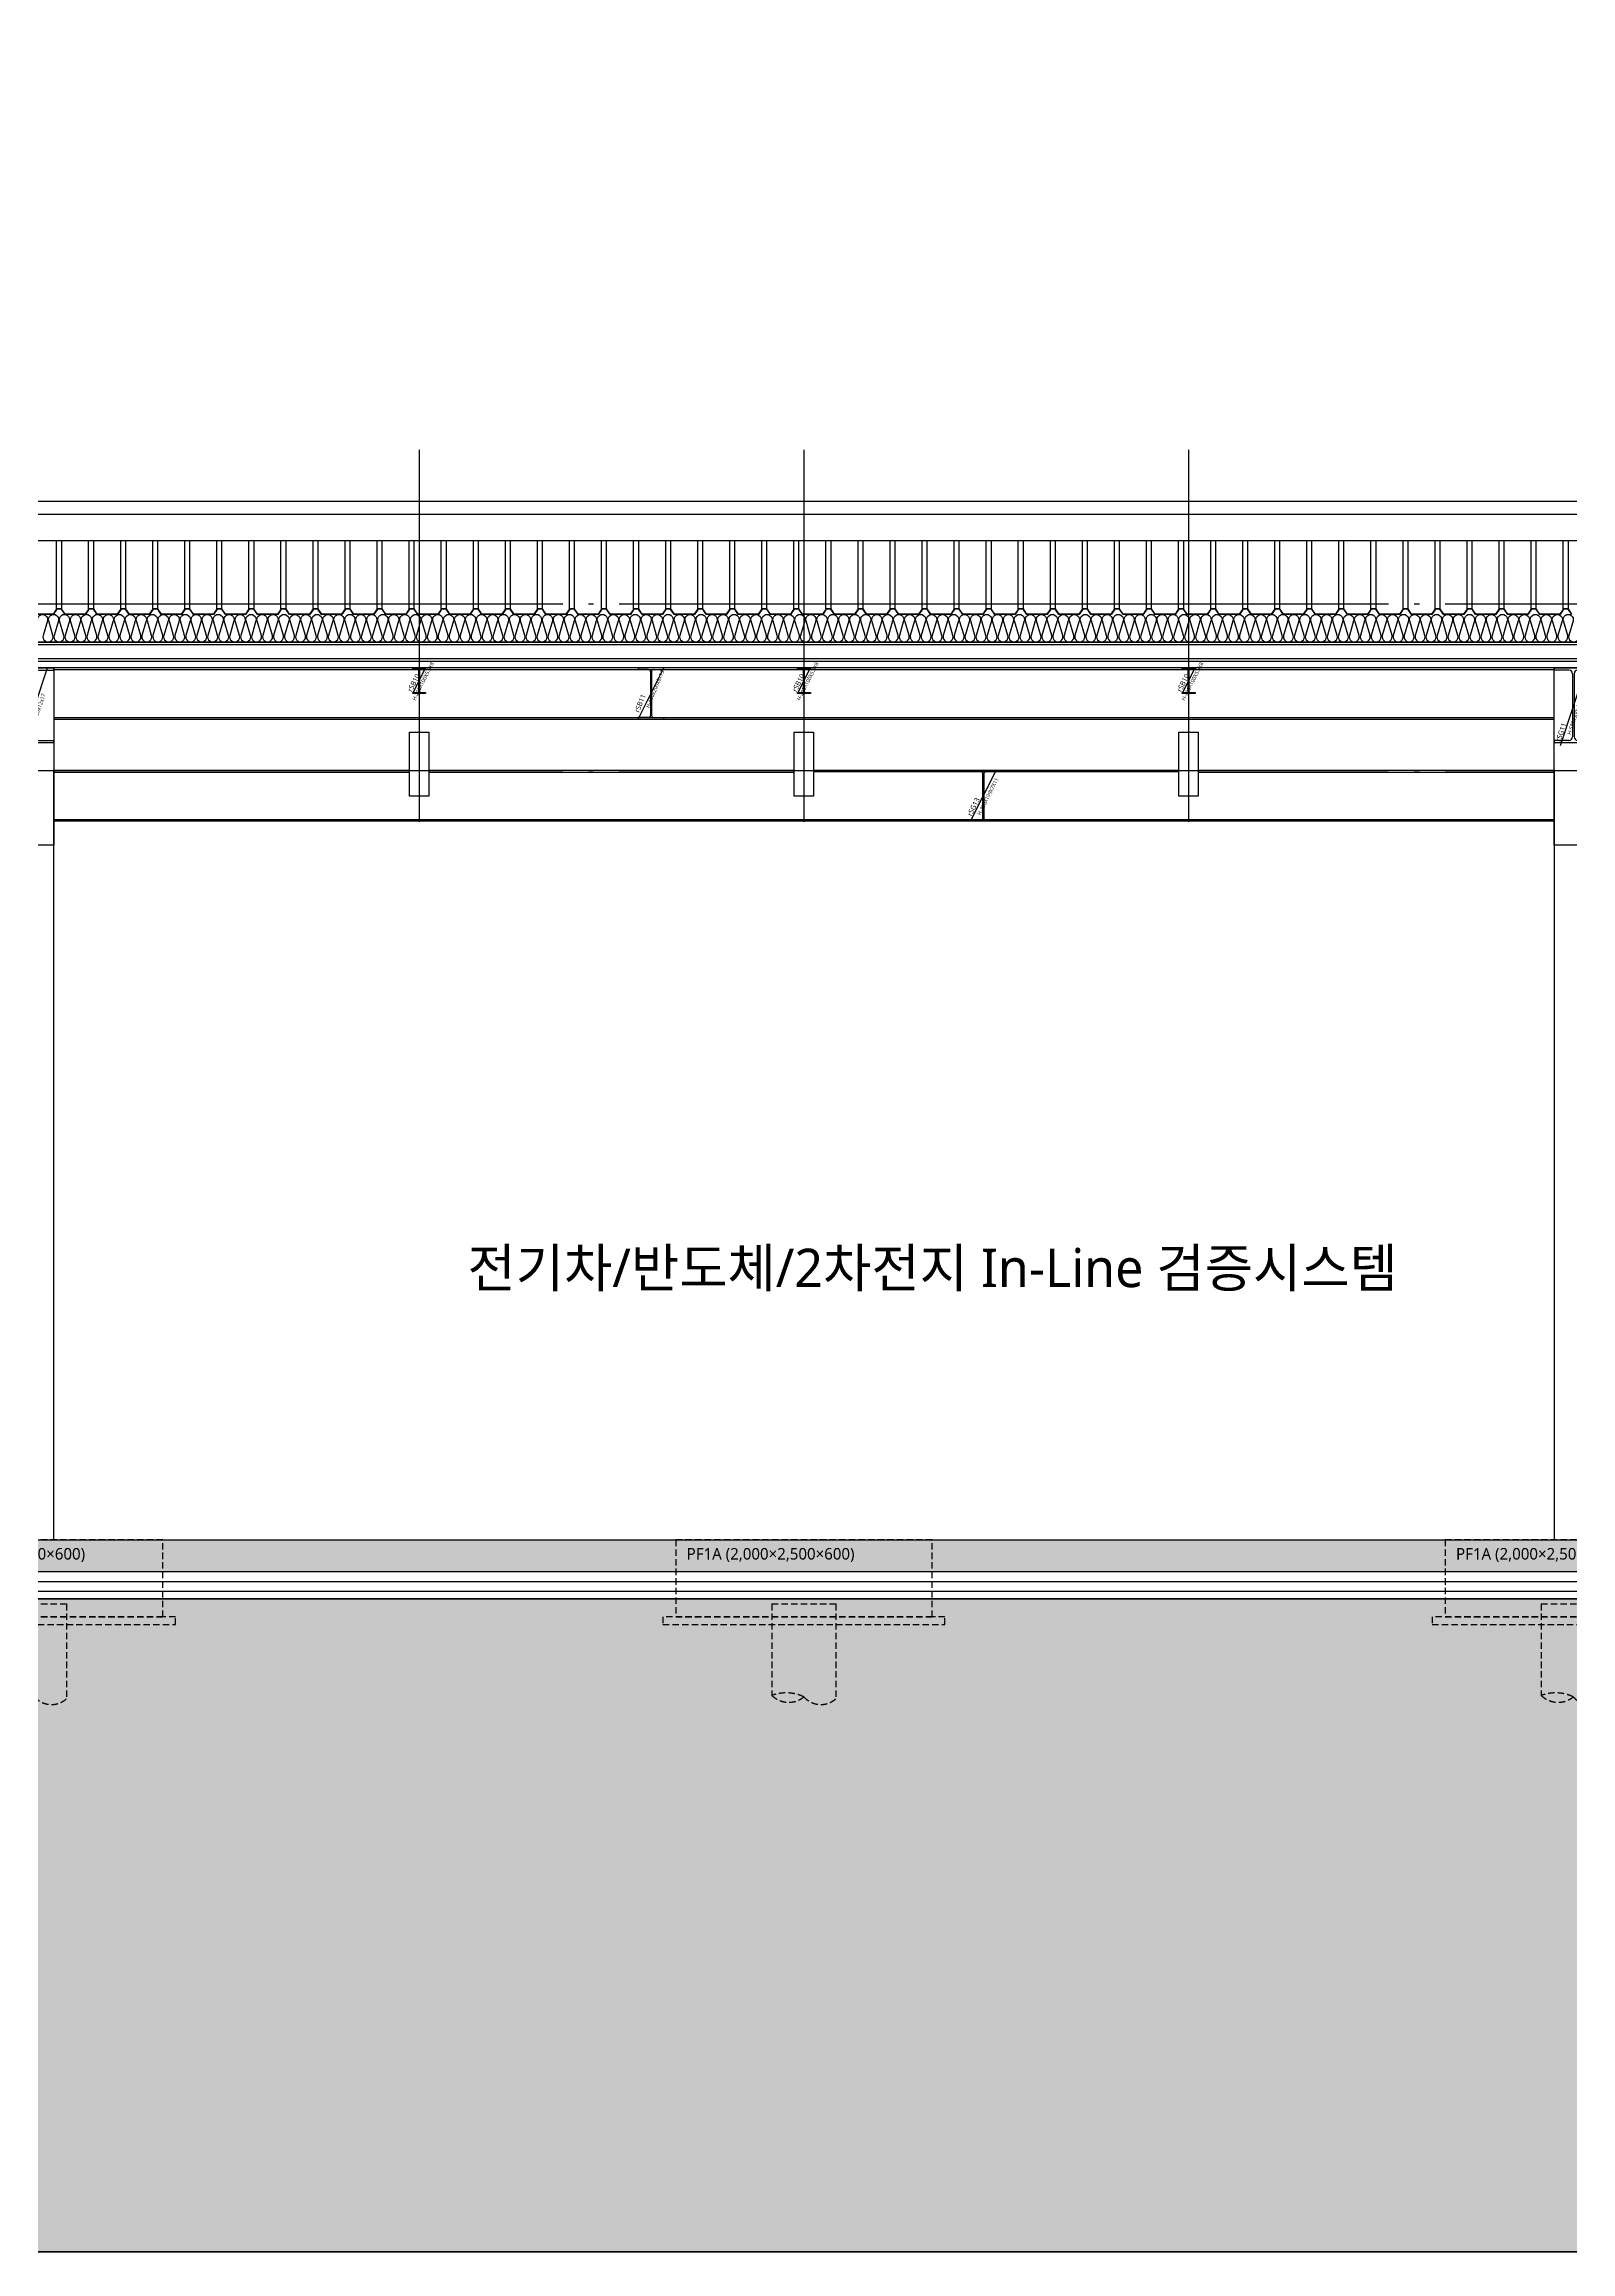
# Model space of a CAD drawing. Header units: millimetres. Extents: x 0 to 672800, y 0 to 118800.
# Drawn here: x 221525 to 233431, y 20890 to 38109 of the extents above; entities that cross this region are included whole.
import ezdxf
from ezdxf.enums import TextEntityAlignment as Align

# ---------------------------------------------------------------- set-up
doc = ezdxf.new("R2010")
doc.units = ezdxf.units.MM
doc.header["$LTSCALE"] = 200
for name, pattern in [('CEN-GAUN', [32.2, 30, -1, 0.2, -1]), ('CONTINOUS', [0]), ('HIDDEN', [0.375, 0.25, -0.125])]:
    doc.linetypes.add(name, pattern=pattern)
doc.layers.get('DEFPOINTS').update_dxf_attribs({"color": 137})
for name, color, linetype in [('0-S-col', 4, 'Continuous'), ('01단열재', 252, 'Continuous'), ('09GIRDER', 2, 'Continuous'), ('0파일', 251, 'HIDDEN'), ('5기초', 5, 'HIDDEN'), ('5기초버림콘크리트', 251, 'HIDDEN'), ('5버림콘크리트', 5, 'CONTINOUS'), ('7', 7, 'Continuous'), ('8', 8, 'Continuous'), ('A-CON', 2, 'Continuous'), ('CEN', 1, 'CEN-GAUN'), ('ELE-8', 8, 'Continuous'), ('ELE-STL', 252, 'Continuous'), ('HAT-254', 254, 'Continuous'), ('Insul', 252, 'Continuous'), ('LADDER-6', 6, 'Continuous'), ('PANEL', 6, 'Continuous'), ('S-253', 252, 'Continuous'), ('SEC-PANEL', 6, 'Continuous'), ('SOL-253', 253, 'Continuous')]:
    doc.layers.add(name, color=color, linetype=linetype)
doc.layers.add('Defpoint', color=125, linetype='Continuous', plot=False)
doc.layers.add('TXT-1', color=137, linetype='Continuous', plot=False)
doc.styles.add('스타일1', font='malgun.ttf')
doc.linetypes.add('INSUL50', pattern='A,0.00254,-2.54,[134,ltypeshp.shx,S=6.25,R=0,X=-2.54,Y=0],-19.92,[134,ltypeshp.shx,S=6.25,R=180,X=2.54,Y=0],-2.54', length=25.00254)

# ---------------------------------------------------------------- blocks, each defined once
blk = doc.blocks.new('pile(500)-section')
at = {"layer": '0파일'}
for p, q in [((-250, 0), (-250, -714)), ((-250, 0), (250, 0)), ((250, 0), (250, -739))]:
    blk.add_line(p, q, dxfattribs=at)
for points in [[(-250, -714, -0.201908), (0, -725, 0.417045), (250, -739)], [(-250, -714, 0.379922), (0, -725)]]:
    blk.add_lwpolyline(points, format="xyb", dxfattribs=at)
blk = doc.blocks.new('S-PF1A-S1')
at = {"layer": '5기초'}
blk.add_lwpolyline([(-1000, 0), (-1000, -600), (1000, -600), (1000, 0)], close=True, dxfattribs=at)
at = {"layer": '5기초버림콘크리트'}
blk.add_lwpolyline([(1000, -600), (-1100, -600), (-1100, -660), (1100, -660), (1100, -600), (1000, -600)], dxfattribs=at)
blk.add_blockref('pile(500)-section', (0, -500), dxfattribs=at)
at = {"layer": 'DEFPOINTS', "style": '스타일1'}
blk.add_text('PF1A (2,000×2,500×600)', height=90, dxfattribs=at).set_placement((-260, -109), align=Align.MIDDLE_CENTER)
blk = doc.blocks.new('STUD-A1')
at = {"layer": 'ELE-8'}
for p, q in [((4835, 150), (54635, 150)), ((4835, 0), (54635, 0))]:
    blk.add_line(p, q, dxfattribs=at)
at = {"layer": 'ELE-8', "color": 251}
for p, q in [((4835, 130), (54630, 130)), ((4835, 20), (54630, 20))]:
    blk.add_line(p, q, dxfattribs=at)
blk = doc.blocks.new('PANEL-ES')
at = {"layer": '8'}
for p, q in [((12000, 0), (12000, 529)), ((12039.6, 0), (12039.6, 529)), ((12250, 0), (12250, 529)), ((12289.6, 0), (12289.6, 529)), ((12500, 0), (12500, 529)), ((12539.6, 0), (12539.6, 529)), ((12750, 0), (12750, 529)), ((12789.6, 0), (12789.6, 529)), ((13000, 0), (13000, 529)), ((13039.6, 0), (13039.6, 529)), ((13250, 0), (13250, 529)), ((13289.6, 0), (13289.6, 529)), ((13500, 0), (13500, 529)), ((13539.6, 0), (13539.6, 529)), ((13750, 0), (13750, 529)), ((13789.6, 0), (13789.6, 529)), ((14000, 0), (14000, 529)), ((14039.6, 0), (14039.6, 529)), ((14250, 0), (14250, 529)), ((14289.6, 0), (14289.6, 529)), ((14500, 0), (14500, 529)), ((14539.6, 0), (14539.6, 529)), ((14750, 0), (14750, 529)), ((14789.6, 0), (14789.6, 529)), ((15000, 0), (15000, 529)), ((15039.6, 0), (15039.6, 529)), ((15250, 0), (15250, 529)), ((15289.6, 0), (15289.6, 529)), ((15500, 0), (15500, 529)), ((15539.6, 0), (15539.6, 529)), ((15750, 0), (15750, 529)), ((15789.6, 0), (15789.6, 529)), ((16000, 0), (16000, 529)), ((16039.6, 0), (16039.6, 529)), ((16250, 0), (16250, 529)), ((16289.6, 0), (16289.6, 529)), ((16500, 0), (16500, 529)), ((16539.6, 0), (16539.6, 529)), ((16750, 0), (16750, 529)), ((16789.6, 0), (16789.6, 529)), ((17000, 0), (17000, 529)), ((17039.6, 0), (17039.6, 529)), ((17250, 0), (17250, 529)), ((17289.6, 0), (17289.6, 529)), ((17500, 0), (17500, 529)), ((17539.6, 0), (17539.6, 529)), ((17750, 0), (17750, 529)), ((17789.6, 0), (17789.6, 529)), ((18000, 0), (18000, 529)), ((18039.6, 0), (18039.6, 529)), ((18250, 0), (18250, 529)), ((18289.6, 0), (18289.6, 529)), ((18500, 0), (18500, 529)), ((18539.6, 0), (18539.6, 529)), ((18750, 0), (18750, 529)), ((18789.6, 0), (18789.6, 529)), ((19000, 0), (19000, 529)), ((19039.6, 0), (19039.6, 529)), ((19250, 0), (19250, 529)), ((19289.6, 0), (19289.6, 529)), ((19500, 0), (19500, 529)), ((19539.6, 0), (19539.6, 529)), ((19750, 0), (19750, 529)), ((19789.6, 0), (19789.6, 529)), ((20000, 0), (20000, 529)), ((20039.6, 0), (20039.6, 529)), ((20250, 0), (20250, 529)), ((20289.6, 0), (20289.6, 529)), ((20500, 0), (20500, 529)), ((20539.6, 0), (20539.6, 529)), ((20750, 0), (20750, 529)), ((20789.6, 0), (20789.6, 529)), ((21000, 0), (21000, 529)), ((21039.6, 0), (21039.6, 529)), ((21250, 0), (21250, 529)), ((21289.6, 0), (21289.6, 529)), ((21500, 0), (21500, 529)), ((21539.6, 0), (21539.6, 529)), ((21750, 0), (21750, 529)), ((21789.6, 0), (21789.6, 529)), ((22000, 0), (22000, 529)), ((22039.6, 0), (22039.6, 529)), ((22250, 0), (22250, 529)), ((22289.6, 0), (22289.6, 529)), ((22500, 0), (22500, 529)), ((22539.6, 0), (22539.6, 529)), ((22750, 0), (22750, 529)), ((22789.6, 0), (22789.6, 529)), ((23000, 0), (23000, 529)), ((23039.6, 0), (23039.6, 529)), ((23250, 0), (23250, 529)), ((23289.6, 0), (23289.6, 529)), ((23500, 0), (23500, 529)), ((23539.6, 0), (23539.6, 529)), ((23750, 0), (23750, 529)), ((23789.6, 0), (23789.6, 529))]:
    blk.add_line(p, q, dxfattribs=at)
blk = doc.blocks.new('sefa ws')
at = {"layer": 'Insul'}
blk.add_lwpolyline([(33537, 45114, -1.337394), (33613, 45114), (33580, 45001, 1.337394), (33656, 45001), (33623, 45114, -1.337394), (33699, 45114), (33665, 45001, 1.337394), (33741, 45001), (33708, 45114, -1.337394), (33784, 45114), (33751, 45001, 1.337394), (33827, 45001), (33794, 45114, -1.337394), (33870, 45114), (33837, 45001, 1.337394), (33913, 45001), (33879, 45114, -1.337394), (33955, 45114), (33922, 45001, 1.337394), (33998, 45001), (33965, 45114, -1.337394), (34041, 45114), (34008, 45001, 1.337394), (34084, 45001), (34051, 45114, -1.337394), (34127, 45114), (34093, 45001, 1.337394), (34169, 45001), (34136, 45114, -1.337394), (34212, 45114), (34179, 45001, 1.337394), (34255, 45001), (34222, 45114, -1.337394), (34298, 45114), (34265, 45001, 1.337394), (34341, 45001), (34307, 45114, -1.337394), (34383, 45114), (34350, 45001, 1.337394), (34426, 45001), (34393, 45114, -1.337394), (34469, 45114), (34436, 45001, 1.337394), (34512, 45001), (34479, 45114, -1.337394), (34555, 45114), (34521, 45001, 1.337394), (34597, 45001), (34564, 45114, -1.337394), (34640, 45114), (34607, 45001, 1.337394), (34683, 45001), (34650, 45114, -1.337394), (34726, 45114), (34693, 45001, 1.337394), (34769, 45001), (34735, 45114, -1.337394), (34811, 45114), (34778, 45001, 1.337394), (34854, 45001), (34821, 45114, -1.337394), (34897, 45114), (34864, 45001, 1.337394), (34940, 45001), (34907, 45114, -1.337394), (34983, 45114), (34949, 45001, 1.337394), (35025, 45001), (34992, 45114, -1.337394), (35068, 45114), (35035, 45001, 1.337394), (35111, 45001), (35078, 45114, -1.337394), (35154, 45114), (35121, 45001, 1.337394), (35197, 45001), (35163, 45114, -1.337394), (35239, 45114), (35206, 45001, 1.337394), (35282, 45001), (35249, 45114, -1.337394), (35325, 45114), (35292, 45001, 1.337394), (35368, 45001), (35335, 45114, -1.337394), (35411, 45114), (35377, 45001, 1.337394), (35453, 45001), (35420, 45114, -1.337394), (35496, 45114), (35463, 45001, 1.337394), (35539, 45001), (35506, 45114, -1.337394), (35582, 45114), (35549, 45001, 1.337394), (35625, 45001), (35591, 45114, -1.337394), (35667, 45114), (35634, 45001, 1.337394), (35710, 45001), (35677, 45114, -1.337394), (35753, 45114), (35720, 45001, 1.337394), (35796, 45001), (35763, 45114, -1.337394), (35839, 45114), (35805, 45001, 1.337394), (35881, 45001), (35848, 45114, -1.337394), (35924, 45114), (35891, 45001, 1.337394), (35967, 45001), (35934, 45114, -1.337394), (36010, 45114), (35977, 45001, 1.337394), (36053, 45001), (36019, 45114, -1.337394), (36095, 45114), (36062, 45001, 1.337394), (36138, 45001), (36105, 45114, -1.337394), (36181, 45114), (36148, 45001, 1.337394), (36224, 45001), (36191, 45114, -1.337394), (36267, 45114), (36233, 45001, 1.337394), (36309, 45001), (36276, 45114, -1.337394), (36352, 45114), (36319, 45001, 1.337394), (36395, 45001), (36362, 45114, -1.337394), (36438, 45114), (36405, 45001, 1.337394), (36481, 45001), (36447, 45114, -1.337394), (36523, 45114), (36490, 45001, 1.337394), (36566, 45001), (36533, 45114, -1.337394), (36609, 45114), (36576, 45001, 1.337394), (36652, 45001), (36619, 45114, -1.337394), (36695, 45114), (36661, 45001, 1.337394), (36737, 45001), (36704, 45114, -1.337394), (36780, 45114), (36747, 45001, 1.337394), (36823, 45001), (36790, 45114, -1.337394), (36866, 45114), (36833, 45001, 1.337394), (36909, 45001), (36875, 45114, -1.337394), (36951, 45114), (36918, 45001, 1.337394), (36994, 45001), (36961, 45114, -1.337394), (37037, 45114), (37004, 45001, 1.337394), (37080, 45001), (37047, 45114, -1.337394), (37123, 45114), (37089, 45001, 1.337394), (37165, 45001), (37132, 45114, -1.337394), (37208, 45114), (37175, 45001, 1.337394), (37251, 45001), (37218, 45114, -1.337394), (37294, 45114), (37261, 45001, 1.337394), (37337, 45001), (37303, 45114, -1.337394), (37379, 45114), (37346, 45001, 1.337394), (37422, 45001), (37389, 45114, -1.337394), (37465, 45114), (37432, 45001, 1.337394), (37508, 45001), (37475, 45114, -1.337394), (37551, 45114), (37517, 45001, 1.337394), (37593, 45001), (37560, 45114, -1.337394), (37636, 45114), (37603, 45001, 1.337394), (37679, 45001), (37646, 45114, -1.337394), (37722, 45114), (37689, 45001, 1.337394), (37765, 45001), (37731, 45114, -1.337394), (37807, 45114), (37774, 45001, 1.337394), (37850, 45001), (37817, 45114, -1.337394), (37893, 45114), (37860, 45001, 1.337394), (37936, 45001), (37903, 45114, -1.337394), (37979, 45114), (37945, 45001, 1.337394), (38021, 45001), (37988, 45114, -1.337394), (38064, 45114), (38031, 45001, 1.337394), (38107, 45001), (38074, 45114, -1.337394), (38150, 45114), (38117, 45001, 1.337394), (38193, 45001), (38159, 45114, -1.337394), (38235, 45114), (38202, 45001, 1.337394), (38278, 45001), (38245, 45114, -1.337394), (38321, 45114), (38288, 45001, 1.337394), (38364, 45001), (38331, 45114, -1.337394), (38407, 45114), (38373, 45001, 1.337394), (38449, 45001), (38416, 45114, -1.337394), (38492, 45114), (38459, 45001, 1.337394), (38535, 45001), (38502, 45114, -1.337394), (38578, 45114), (38545, 45001, 1.337394), (38621, 45001), (38587, 45114, -1.337394), (38663, 45114), (38630, 45001, 1.337394), (38706, 45001), (38673, 45114, -1.337394), (38749, 45114), (38716, 45001, 1.337394), (38792, 45001), (38759, 45114, -1.337394), (38835, 45114), (38801, 45001, 1.337394), (38877, 45001), (38844, 45114, -1.337394), (38920, 45114), (38887, 45001, 1.337394), (38963, 45001), (38930, 45114, -1.337394), (39006, 45114), (38973, 45001, 1.337394), (39049, 45001), (39015, 45114, -1.337394), (39091, 45114), (39058, 45001, 1.337394), (39134, 45001), (39101, 45114, -1.337394), (39177, 45114), (39144, 45001, 1.337394), (39220, 45001), (39187, 45114, -1.337394), (39263, 45114), (39229, 45001, 1.337394), (39305, 45001), (39272, 45114, -1.337394), (39348, 45114), (39315, 45001, 1.337394), (39391, 45001), (39358, 45114, -1.337394), (39434, 45114), (39401, 45001, 1.337394), (39477, 45001), (39443, 45114, -1.337394), (39519, 45114), (39486, 45001, 1.337394), (39562, 45001), (39529, 45114, -1.337394), (39605, 45114), (39572, 45001, 1.337394), (39648, 45001), (39615, 45114, -1.337394), (39691, 45114), (39657, 45001, 1.337394), (39733, 45001), (39700, 45114, -1.337394), (39776, 45114), (39743, 45001, 1.337394), (39819, 45001), (39786, 45114, -1.337394), (39862, 45114), (39829, 45001, 1.337394), (39905, 45001), (39871, 45114, -1.337394), (39947, 45114), (39914, 45001, 1.337394), (39990, 45001), (39957, 45114, -1.337394), (40033, 45114), (40000, 45001, 1.337394), (40076, 45001), (40043, 45114, -1.337394), (40119, 45114), (40085, 45001, 1.337394), (40161, 45001), (40128, 45114, -1.337394), (40204, 45114), (40171, 45001, 1.337394), (40247, 45001), (40214, 45114, -1.337394), (40290, 45114), (40257, 45001, 1.337394), (40333, 45001), (40299, 45114, -1.337394), (40375, 45114), (40342, 45001, 1.337394), (40418, 45001), (40385, 45114, -1.337394), (40461, 45114), (40428, 45001, 1.337394), (40504, 45001), (40471, 45114, -1.337394), (40547, 45114), (40513, 45001, 1.337394), (40589, 45001), (40556, 45114, -1.337394), (40632, 45114), (40599, 45001, 1.337394), (40675, 45001), (40642, 45114, -1.337394), (40718, 45114), (40685, 45001, 1.337394), (40761, 45001), (40727, 45114, -1.337394), (40803, 45114), (40770, 45001, 1.337394), (40846, 45001), (40813, 45114, -1.337394), (40889, 45114), (40856, 45001, 1.337394), (40932, 45001), (40899, 45114, -1.337394), (40975, 45114), (40941, 45001, 1.337394), (41017, 45001), (40984, 45114, -1.337394), (41060, 45114), (41027, 45001, 1.337394), (41103, 45001), (41070, 45114, -1.337394), (41146, 45114), (41113, 45001, 1.337394), (41189, 45001), (41155, 45114, -1.337394), (41231, 45114), (41198, 45001, 1.337394), (41274, 45001), (41241, 45114, -1.337394), (41317, 45114), (41284, 45001, 1.337394), (41360, 45001), (41327, 45114, -1.337394), (41403, 45114), (41369, 45001, 1.337394), (41445, 45001), (41412, 45114, -1.337394), (41488, 45114), (41455, 45001, 1.337394), (41531, 45001), (41498, 45114, -1.337394), (41574, 45114), (41541, 45001, 1.337394), (41617, 45001), (41583, 45114, -1.337394), (41659, 45114), (41626, 45001, 1.337394), (41702, 45001), (41669, 45114, -1.337394), (41745, 45114), (41712, 45001, 1.337394), (41788, 45001), (41755, 45114, -1.337394), (41831, 45114), (41797, 45001, 1.337394), (41873, 45001), (41840, 45114, -1.337394), (41916, 45114), (41883, 45001, 1.337394), (41959, 45001), (41926, 45114, -1.337394), (42002, 45114), (41969, 45001, 1.337394), (42045, 45001), (42011, 45114, -1.337394), (42087, 45114), (42054, 45001, 1.337394), (42130, 45001), (42097, 45114, -1.337394), (42173, 45114), (42140, 45001, 1.337394), (42216, 45001), (42183, 45114, -1.337394), (42259, 45114), (42225, 45001, 1.337394), (42301, 45001), (42268, 45114, -1.337394), (42344, 45114), (42311, 45001, 1.337394), (42387, 45001), (42354, 45114, -1.337394), (42430, 45114), (42397, 45001, 1.337394), (42473, 45001), (42439, 45114, -1.337394), (42515, 45114), (42482, 45001, 1.337394), (42558, 45001), (42525, 45114, -1.337394), (42601, 45114), (42568, 45001, 1.337394), (42644, 45001), (42611, 45114, -1.337394), (42687, 45114), (42653, 45001, 1.337394), (42729, 45001), (42696, 45114, -1.337394), (42772, 45114), (42739, 45001, 1.337394), (42815, 45001), (42782, 45114, -1.337394), (42858, 45114), (42825, 45001, 1.337394), (42901, 45001), (42867, 45114, -1.337394), (42943, 45114), (42910, 45001, 1.337394), (42986, 45001), (42953, 45114, -1.337394), (43029, 45114), (42996, 45001, 1.337394), (43072, 45001), (43039, 45114, -1.337394), (43115, 45114), (43081, 45001, 1.337394), (43157, 45001), (43124, 45114, -1.337394), (43200, 45114), (43167, 45001, 1.337394), (43243, 45001), (43210, 45114, -1.337394), (43286, 45114), (43253, 45001, 1.337394), (43329, 45001), (43295, 45114, -1.337394), (43371, 45114), (43338, 45001, 1.337394), (43414, 45001), (43381, 45114, -1.337394), (43457, 45114), (43424, 45001, 1.337394), (43500, 45001), (43467, 45114, -1.337394), (43543, 45114), (43509, 45001, 1.337394), (43585, 45001), (43552, 45114, -1.337394), (43628, 45114), (43595, 45001, 1.337394), (43671, 45001), (43638, 45114, -1.337394), (43714, 45114), (43681, 45001, 1.337394), (43757, 45001), (43723, 45114, -1.337394), (43799, 45114), (43766, 45001, 1.337394), (43842, 45001), (43809, 45114, -1.337394), (43885, 45114), (43852, 45001, 1.337394), (43928, 45001), (43895, 45114, -1.337394), (43971, 45114), (43937, 45001, 1.337394), (44013, 45001), (43980, 45114, -1.337394), (44056, 45114), (44023, 45001, 1.337394), (44099, 45001), (44066, 45114, -1.337394), (44142, 45114), (44109, 45001, 1.337394), (44185, 45001), (44151, 45114, -1.337394), (44227, 45114), (44194, 45001, 1.337394), (44270, 45001), (44237, 45114, -1.337394), (44313, 45114), (44280, 45001, 1.337394), (44356, 45001), (44323, 45114, -1.337394), (44399, 45114), (44365, 45001, 1.337394), (44441, 45001), (44408, 45114, -1.337394), (44484, 45114), (44451, 45001, 1.337394), (44527, 45001), (44494, 45114, -1.337394), (44570, 45114), (44537, 45001, 1.337394), (44613, 45001), (44579, 45114, -1.337394), (44655, 45114), (44622, 45001, 1.337394), (44698, 45001), (44665, 45114, -1.337394), (44741, 45114), (44708, 45001, 1.337394), (44784, 45001), (44751, 45114, -1.337394), (44827, 45114), (44793, 45001, 1.337394), (44869, 45001), (44836, 45114, -1.337394), (44912, 45114), (44879, 45001, 1.337394), (44955, 45001), (44922, 45114, -1.337394), (44998, 45114), (44965, 45001, 1.337394), (45041, 45001), (45007, 45114, -1.337394), (45083, 45114), (45050, 45001, 1.337394), (45126, 45001), (45093, 45114, -1.337394), (45169, 45114), (45136, 45001, 1.337394), (45212, 45001), (45179, 45114, -1.337394), (45255, 45114), (45221, 45001, 1.337394), (45297, 45001), (45264, 45114, -1.337394), (45340, 45114), (45307, 45001, 1.337394), (45383, 45001), (45350, 45114, -1.337394), (45426, 45114), (45393, 45001, 1.337394), (45469, 45001), (45435, 45114, -1.337394), (45511, 45114), (45478, 45001, 1.337394), (45554, 45001)], format="xyb", dxfattribs=at)
at = {"layer": 'SEC-PANEL'}
for p, q in [((21562, 44950), (71213, 44950)), ((21562, 44947), (71213, 44947))]:
    blk.add_line(p, q, dxfattribs=at)
for points in [[(38752, 45167), (38724, 45208), (38685, 45208), (38657, 45167), (38502, 45167), (38474, 45208), (38435, 45208), (38407, 45167), (38252, 45167), (38224, 45208), (38185, 45208), (38157, 45167), (38002, 45167), (37974, 45208), (37935, 45208), (37907, 45167), (37752, 45167), (37724, 45208), (37685, 45208), (37657, 45167), (37502, 45167), (37474, 45208), (37435, 45208), (37407, 45167), (37252, 45167), (37224, 45208), (37185, 45208), (37157, 45167), (37002, 45167), (36974, 45208), (36935, 45208), (36907, 45167), (36752, 45167), (36724, 45208), (36685, 45208), (36657, 45167), (36502, 45167), (36474, 45208), (36435, 45208), (36407, 45167), (36252, 45167), (36224, 45208), (36185, 45208), (36157, 45167), (36002, 45167), (35974, 45208), (35935, 45208), (35907, 45167), (35752, 45167), (35724, 45208), (35685, 45208), (35657, 45167), (35502, 45167), (35474, 45208), (35435, 45208), (35407, 45167), (35252, 45167), (35224, 45208), (35185, 45208), (35157, 45167), (35002, 45167), (34974, 45208), (34935, 45208), (34907, 45167), (34752, 45167), (34724, 45208), (34685, 45208), (34657, 45167), (34502, 45167), (34474, 45208), (34435, 45208), (34407, 45167), (34252, 45167), (34224, 45208), (34185, 45208), (34157, 45167), (34002, 45167), (33974, 45208), (33935, 45208), (33907, 45167), (33752, 45167), (33724, 45208), (33685, 45208), (33657, 45167), (33502, 45167)], [(35749, 45167), (35751, 45164), (35723, 45205), (35687, 45205), (35659, 45164), (35501, 45164), (35473, 45205), (35437, 45205), (35409, 45164), (35251, 45164), (35223, 45205), (35187, 45205), (35159, 45164), (35001, 45164), (34973, 45205), (34937, 45205), (34909, 45164), (34751, 45164), (34723, 45205), (34687, 45205), (34659, 45164), (34501, 45164), (34473, 45205), (34437, 45205), (34409, 45164), (34251, 45164), (34223, 45205), (34187, 45205), (34159, 45164), (34001, 45164), (33973, 45205), (33937, 45205), (33909, 45164), (33751, 45164), (33723, 45205), (33687, 45205), (33659, 45164), (33501, 45164)], [(38749, 45167), (38751, 45164), (38723, 45205), (38687, 45205), (38659, 45164), (38501, 45164), (38473, 45205), (38437, 45205), (38409, 45164), (38251, 45164), (38223, 45205), (38187, 45205), (38159, 45164), (38001, 45164), (37973, 45205), (37937, 45205), (37909, 45164), (37751, 45164), (37723, 45205), (37687, 45205), (37659, 45164), (37501, 45164), (37473, 45205), (37437, 45205), (37409, 45164), (37251, 45164), (37223, 45205), (37187, 45205), (37159, 45164), (37001, 45164), (36973, 45205), (36937, 45205), (36909, 45164), (36751, 45164), (36723, 45205), (36687, 45205), (36659, 45164), (36501, 45164), (36473, 45205), (36437, 45205), (36409, 45164), (36251, 45164), (36223, 45205), (36187, 45205), (36159, 45164), (36001, 45164), (35973, 45205), (35937, 45205), (35909, 45164), (35751, 45164)], [(45502, 45167), (45474, 45208), (45435, 45208), (45407, 45167), (45252, 45167), (45224, 45208), (45185, 45208), (45157, 45167), (45002, 45167), (44974, 45208), (44935, 45208), (44907, 45167), (44752, 45167), (44724, 45208), (44685, 45208), (44657, 45167), (44502, 45167), (44474, 45208), (44435, 45208), (44407, 45167), (44252, 45167), (44224, 45208), (44185, 45208), (44157, 45167), (44002, 45167), (43974, 45208), (43935, 45208), (43907, 45167), (43752, 45167), (43724, 45208), (43685, 45208), (43657, 45167), (43502, 45167), (43474, 45208), (43435, 45208), (43407, 45167), (43252, 45167), (43224, 45208), (43185, 45208), (43157, 45167), (43002, 45167), (42974, 45208), (42935, 45208), (42907, 45167), (42752, 45167), (42724, 45208), (42685, 45208), (42657, 45167), (42502, 45167), (42474, 45208), (42435, 45208), (42407, 45167), (42252, 45167), (42224, 45208), (42185, 45208), (42157, 45167), (42002, 45167), (41974, 45208), (41935, 45208), (41907, 45167), (41752, 45167), (41724, 45208), (41685, 45208), (41657, 45167), (41502, 45167), (41474, 45208), (41435, 45208), (41407, 45167), (41252, 45167), (41224, 45208), (41185, 45208), (41157, 45167), (41002, 45167), (40974, 45208), (40935, 45208), (40907, 45167), (40752, 45167), (40724, 45208), (40685, 45208), (40657, 45167), (40502, 45167), (40474, 45208), (40435, 45208), (40407, 45167), (40252, 45167), (40224, 45208), (40185, 45208), (40157, 45167), (40002, 45167), (39974, 45208), (39935, 45208), (39907, 45167), (39752, 45167), (39724, 45208), (39685, 45208), (39657, 45167), (39502, 45167), (39474, 45208), (39435, 45208), (39407, 45167), (39252, 45167), (39224, 45208), (39185, 45208), (39157, 45167), (39002, 45167), (38974, 45208), (38935, 45208), (38907, 45167), (38752, 45167)], [(45501, 45164), (45473, 45205), (45437, 45205), (45409, 45164), (45251, 45164), (45223, 45205), (45187, 45205), (45159, 45164), (45001, 45164), (44973, 45205), (44937, 45205), (44909, 45164), (44751, 45164), (44723, 45205), (44687, 45205), (44659, 45164), (44501, 45164), (44473, 45205), (44437, 45205), (44409, 45164), (44251, 45164), (44223, 45205), (44187, 45205), (44159, 45164), (44001, 45164), (43973, 45205), (43937, 45205), (43909, 45164), (43751, 45164), (43723, 45205), (43687, 45205), (43659, 45164), (43501, 45164), (43473, 45205), (43437, 45205), (43409, 45164), (43251, 45164), (43223, 45205), (43187, 45205), (43159, 45164), (43001, 45164), (42973, 45205), (42937, 45205), (42909, 45164), (42751, 45164), (42723, 45205), (42687, 45205), (42659, 45164), (42501, 45164), (42473, 45205), (42437, 45205), (42409, 45164), (42251, 45164), (42223, 45205), (42187, 45205), (42159, 45164), (42001, 45164), (41973, 45205), (41937, 45205), (41909, 45164), (41751, 45164), (41723, 45205), (41687, 45205), (41659, 45164), (41501, 45164), (41473, 45205), (41437, 45205), (41409, 45164), (41251, 45164), (41223, 45205), (41187, 45205), (41159, 45164), (41001, 45164), (40973, 45205), (40937, 45205), (40909, 45164), (40751, 45164), (40723, 45205), (40687, 45205), (40659, 45164), (40501, 45164), (40473, 45205), (40437, 45205), (40409, 45164), (40251, 45164), (40223, 45205), (40187, 45205), (40159, 45164), (40001, 45164), (39973, 45205), (39937, 45205), (39909, 45164), (39751, 45164), (39723, 45205), (39687, 45205), (39659, 45164), (39501, 45164), (39473, 45205), (39437, 45205), (39409, 45164), (39251, 45164), (39223, 45205), (39187, 45205), (39159, 45164), (39001, 45164), (38973, 45205), (38937, 45205), (38909, 45164), (38752, 45164)]]:
    blk.add_lwpolyline(points, dxfattribs=at)
blk = doc.blocks.new('SG-rSB10')
at = {"layer": '09GIRDER'}
blk.add_lwpolyline([(-50, -200), (-50, -192), (-14, -192, 0.414214), (-3, -181), (-3, -19, 0.414214), (-14, -8), (-50, -8), (-50, 0), (50, 0), (50, -8), (14, -8, 0.414214), (3, -19), (3, -181, 0.414214), (14, -192), (50, -192), (50, -200)], format="xyb", close=True, dxfattribs=at)
at = {"layer": 'DEFPOINTS'}
blk.add_line((-50, -200), (50, 0), dxfattribs=at)
at = {"layer": 'DEFPOINTS', "style": '스타일1'}
for s, height, p in [('H-200X100X5.5X8', 30, (30, -104)), ('rSB10', 40, (-43, -116, 0))]:
    blk.add_text(s, height=height, rotation=63.4349, dxfattribs=at).set_placement(p, align=Align.MIDDLE_CENTER)
blk = doc.blocks.new('*U479')
for p, q in [((116, 565), (0, 565)), ((144, 537), (144, 45)), ((156, 537), (156, 45)), ((184, 565), (300, 565)), ((116, 17), (0, 17)), ((184, 17), (300, 17))]:
    blk.add_line(p, q)
for points in [[(300, 565), (300, 582), (0, 582), (0, 565)], [(0, 17), (0, 0), (300, 0), (300, 17)]]:
    blk.add_lwpolyline(points)
for centre, start, end in [((116, 537), 0, 90), ((184, 537), 90, 180), ((116, 45), 270, 0), ((184, 45), 180, 270)]:
    blk.add_arc(centre, 28, start, end)
blk = doc.blocks.new('SG-rSG11')
at = {"layer": 'DEFPOINTS'}
blk.add_line((-100, -606), (100, 0), dxfattribs=at)
at = {"layer": '09GIRDER'}
blk.add_blockref('*U479', (-150, -582), dxfattribs=at)
at = {"layer": 'DEFPOINTS', "style": '스타일1'}
for s, height, p in [('H-582x300x12x17', 30, (19, -360)), ('rSG11', 40, (-95, -501, 0))]:
    blk.add_text(s, height=height, rotation=71.6502, dxfattribs=at).set_placement(p, align=Align.MIDDLE_CENTER)
blk = doc.blocks.new('*U463')
for p, q in [((80, 387), (0, 387)), ((96, 371), (96, 29)), ((104, 371), (104, 29)), ((120, 387), (200, 387)), ((80, 13), (0, 13)), ((120, 13), (200, 13))]:
    blk.add_line(p, q)
for points in [[(200, 387), (200, 400), (0, 400), (0, 387)], [(0, 13), (0, 0), (200, 0), (200, 13)]]:
    blk.add_lwpolyline(points)
for centre, start, end in [((80, 371), 0, 90), ((120, 371), 90, 180), ((80, 29), 270, 0), ((120, 29), 180, 270)]:
    blk.add_arc(centre, 16, start, end)

msp = doc.modelspace()

# ---------------------------------------------------------------- hatches: boundary and pattern name
at = {"layer": 'HAT-254'}
h = msp.add_hatch(color=256, dxfattribs=at)
h.dxf.hatch_style = 1
h.paths.add_polyline_path([(268400, 23443.6), (268400, 23943.6), (267875, 23943.6), (267875, 26193.6), (280350, 26193.6), (280350, 25743.6), (280750, 25743.6), (280750, 26193.6), (280885, 26193.6), (280885, 26443.6), (265980, 26443.6), (265980, 26543.6), (265880, 26543.6), (265880, 26343.6), (259250, 26343.6), (259250, 26543.6), (259150, 26543.6), (259150, 26443.6), (209150, 26443.6), (209150, 26043.6), (209150, 25743.6), (209550, 25743.6), (209550, 26193.6), (258850, 26193.6), (258950, 26093.6), (263425, 26093.6), (263425, 23943.6), (262900, 23943.6), (262900, 23443.6)])
h.paths.add_polyline_path([(263675, 23943.6), (263675, 26093.6), (267625, 26093.6), (267625, 23943.6)], flags=16)
at = {"layer": 'SOL-253'}
h = msp.add_hatch(color=256, dxfattribs=at)
h.dxf.hatch_style = 1
h.paths.add_polyline_path([(208850, 26243.6), (208850, 26093.6), (209150, 26093.6), (209150, 25593.6), (209050, 25593.6), (209050, 25533.6), (209800, 25533.6), (209800, 25593.6), (209700, 25593.6), (209700, 25983.6), (258763, 25983.6), (258863, 25883.6), (263425, 25883.6), (263425, 23943.6), (262900, 23943.6), (262900, 23443.6), (262800, 23443.6), (262800, 23383.6), (268500, 23383.6), (268500, 23443.6), (268400, 23443.6), (268400, 23943.6), (267875, 23943.6), (267875, 25983.6), (280200, 25983.6), (280200, 25593.6), (280100, 25593.6), (280100, 25533.6), (281000, 25533.6), (281000, 25593.6), (280900, 25593.6), (280900, 25893.6), (282535, 25893.6), (282535, 24943.6), (281984.3, 24943.6), (281985, 24443.6), (281885, 24443.6), (281885, 24383.6), (283385, 24383.6), (283385, 24443.6), (283285, 24443.6), (283285, 24943.6), (282735, 24943.6), (282735, 25643.6), (284435, 25643.6), (284435, 24943.6), (283885, 24943.6), (283885, 24443.6), (283785, 24443.6), (283785, 24383.6), (285285, 24383.6), (285285, 24443.6), (285185, 24443.6), (285185, 24943.6), (285185, 24943.6), (285085, 24943.6), (284635, 24943.6), (284635, 25243.6), (284635, 25643.6), (284685, 25643.6), (284685, 25743.6), (291450, 25743.6), (291450, 20890.3), (198450, 20890.3), (198450, 26243.6)])

# ---------------------------------------------------------------- linework, layer by layer
at = {"layer": '0-S-col', "color": 8}
for points in [[(221300, 32443.6), (221300, 32443.6), (221300, 26443.6), (221600, 26443.6), (221600, 32443.6), (221600, 32443.6)], [(233300, 32443.6), (233300, 32443.6), (233300, 26443.6), (233600, 26443.6), (233600, 32443.6), (233600, 32443.6)]]:
    msp.add_lwpolyline(points, dxfattribs=at)
at = {"layer": '01단열재', "linetype": 'INSUL50', "ltscale": 0.015}
msp.add_lwpolyline([(209550, 26118.6), (258818.9, 26118.6), (258918.9, 26018.6), (263425, 26018.6)], dxfattribs=at)
at = {"layer": '5버림콘크리트'}
for points in [[(209700, 26043.6), (258787.9, 26043.6), (258887.9, 25943.6), (263425, 25943.6)], [(263425, 25883.6), (258863, 25883.6), (258763, 25983.6), (209700, 25983.6), (209700, 26043.6)]]:
    msp.add_lwpolyline(points, dxfattribs=at)
at = {"layer": '7'}
msp.add_line((259015, 34233.6), (209550, 34233.6), dxfattribs=at)
at = {"layer": '8'}
for p, q in [((208985, 34543.6), (259085, 34543.6)), ((209595, 34443.6), (259023, 34443.6))]:
    msp.add_line(p, q, dxfattribs=at)
at = {"layer": 'A-CON'}
msp.add_lwpolyline([(258850, 26193.6), (209550, 26193.6), (209550, 25743.6), (209150, 25743.6), (209150, 26043.6), (209150, 26043.6), (209150, 26443.6), (259150, 26443.6)], dxfattribs=at)
at = {"layer": 'CEN'}
for p, q in [((200250, 34543.6), (259980, 34543.6)), ((200250, 33743.6), (259980, 33743.6)), ((200250, 32443.6), (259980, 32443.6)), ((200250, 26443.6), (285400, 26443.6))]:
    msp.add_line(p, q, dxfattribs=at)
at = {"layer": 'Defpoint'}
for p, q in [((224450, 34943.6), (224450, 32043.6)), ((227450, 34943.6), (227450, 32043.6)), ((230450, 34943.6), (230450, 32043.6))]:
    msp.add_line(p, q, dxfattribs=at)
at = {"layer": 'DEFPOINTS'}
for p, q in [((226158.2, 32843.6), (226358.2, 33243.6)), ((228750.1, 32047.6), (228949.1, 32443.6))]:
    msp.add_line(p, q, dxfattribs=at)
msp.add_lwpolyline([(291450, 20890.3), (291450, 45890.3), (198450, 45890.3), (198450, 20890.3)], close=True, dxfattribs=at)
msp.add_lwpolyline([(228750.1, 32047.6), (228750.1, 32058.6), (228830.1, 32058.6, 0.4142136), (228846.1, 32074.6), (228846.1, 32416.6, 0.4142136), (228830.1, 32432.6), (228750.1, 32432.6), (228750.1, 32443.6), (228949.1, 32443.6), (228949.1, 32432.6), (228869.1, 32432.6, 0.4142136), (228853.1, 32416.6), (228853.1, 32074.6, 0.4142136), (228869.1, 32058.6), (228949.1, 32058.6), (228949.1, 32047.6)], format="xyb", close=True, dxfattribs=at)
at = {"layer": 'ELE-STL'}
for p, q in [((259250, 33243.6), (209525, 33243.6)), ((233300, 33227.6), (221600, 33227.6)), ((221600, 32856.6), (233300, 32856.6)), ((221600, 32843.6), (233300, 32843.6)), ((224375, 32443.6), (221600, 32443.6)), ((224375, 32427.6), (221600, 32427.6)), ((227375, 32443.6), (224525, 32443.6)), ((227375, 32427.6), (224525, 32427.6)), ((230375, 32443.6), (227525, 32443.6)), ((230375, 32432.6), (227525, 32432.6)), ((233300, 32443.6), (230525, 32443.6)), ((233300, 32427.6), (230525, 32427.6)), ((233300, 32058.6), (221600, 32058.6)), ((233300, 32047.6), (221600, 32047.6))]:
    msp.add_line(p, q, dxfattribs=at)
for points in [[(233300, 33243.6), (233600, 33243.6), (233600, 31861.6), (233300, 31861.6)], [(224375, 32743.6), (224525, 32743.6), (224525, 32243.6), (224375, 32243.6)], [(227375, 32743.6), (227525, 32743.6), (227525, 32243.6), (227375, 32243.6)], [(230375, 32743.6), (230525, 32743.6), (230525, 32243.6), (230375, 32243.6)]]:
    msp.add_lwpolyline(points, close=True, dxfattribs=at)
at = {"layer": 'S-253'}
msp.add_lwpolyline([(221300, 33243.6), (221600, 33243.6), (221600, 31862.6), (221300, 31862.6)], close=True, dxfattribs=at)
at = {"layer": 'SOL-253'}
for points in [[(291450, 20890.3), (198450, 20890.3), (198450, 26243.6), (209150, 26243.6)], [(208850, 26243.6), (208850, 26093.6), (209150, 26093.6), (209150, 25593.6), (209050, 25593.6), (209050, 25533.6), (209800, 25533.6), (209800, 25593.6), (209700, 25593.6), (209700, 25983.6), (258763, 25983.6)]]:
    msp.add_lwpolyline(points, dxfattribs=at)

# ---------------------------------------------------------------- block references
at = {"layer": 'DEFPOINTS'}
msp.add_blockref('*U463', (226158.2, 32843.6), dxfattribs=at)
at = {"layer": 'LADDER-6'}
msp.add_blockref('PANEL-ES', (209622, 33704.6), dxfattribs=at)
at = {"layer": 'PANEL', "xscale": -1}
msp.add_blockref('STUD-A1', (264179.7, 33293.6), dxfattribs=at)
at = {"layer": 'S-253'}
for name, p in [('SG-rSG11', (221450, 33243.6)), ('SG-rSB10', (224450, 33243.6)), ('SG-rSB10', (227450, 33243.6)), ('SG-rSB10', (230450, 33243.6)), ('SG-rSG11', (233450, 33243.6)), ('S-PF1A-S1', (221450, 26443.6)), ('S-PF1A-S1', (227450, 26443.6)), ('S-PF1A-S1', (233450, 26443.6))]:
    msp.add_blockref(name, p, dxfattribs=at)
at = {"layer": 'SEC-PANEL', "color": 0}
msp.add_blockref('sefa ws', (187937.4, -11503.7), dxfattribs=at)

# ---------------------------------------------------------------- texts
at = {"layer": 'DEFPOINTS', "style": '스타일1'}
for s, height, rotation, p in [('H-400x200x8x13', 30, 68.19859, (226288.4, 33079.1)), ('rSB11', 40, 68.19859, (226172.5, 32968.2, 0)), ('H-396X199X7X11', 30, 63.31932, (228884.7, 32240.5)), ('rSG13', 40, 63.31932, (228772.2, 32160.4, 0))]:
    msp.add_text(s, height=height, rotation=rotation, dxfattribs=at).set_placement(p, align=Align.MIDDLE_CENTER)
at = {"layer": 'TXT-1', "style": '스타일1'}
msp.add_text('전기차/반도체/2차전지 In-Line 검증시스템', height=300, dxfattribs=at).set_placement((228453.8, 28564.2), align=Align.MIDDLE_CENTER)

doc.saveas('drawing.dxf')
